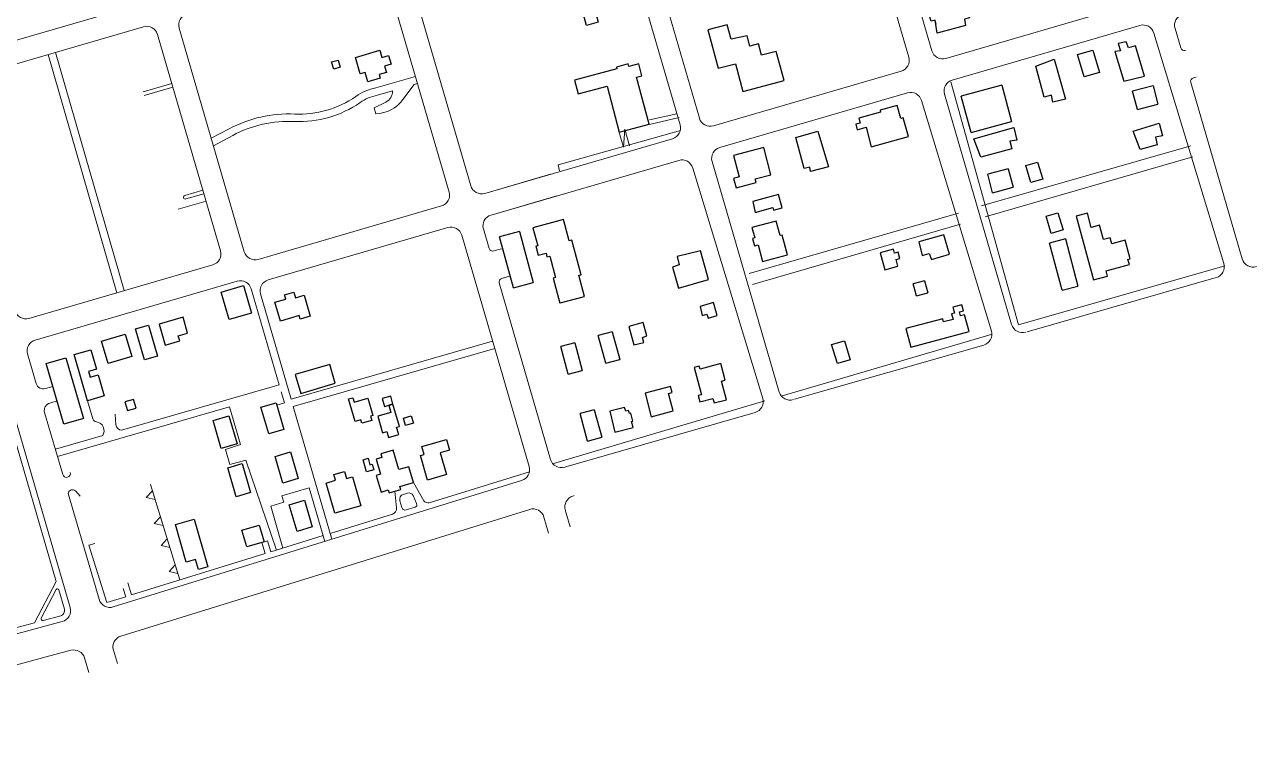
# Model space of a CAD drawing. Header units: feet. Extents: x 2817291 to 2825191, y 230718 to 237492.
# Drawn here: x 2823543 to 2825191, y 232453 to 233429 of the extents above; entities that cross this region are included whole.
import ezdxf

# ---------------------------------------------------------------- set-up
doc = ezdxf.new("R2010")
doc.units = ezdxf.units.FT
doc.layers.add('63', color=7, linetype='Continuous', lineweight=13)

msp = doc.modelspace()

# ---------------------------------------------------------------- linework, layer by layer
at = {"layer": '63'}
for p, q in [((2824725.851, 233385.465), (2824638.688, 233684.579)), ((2824669.552, 233693.27), (2824756.715, 233394.156)), ((2824358.656, 233603.01), (2824445.819, 233303.896)), ((2824419.97, 233295.204), (2824332.807, 233594.319)), ((2824110.991, 233205.201), (2824023.828, 233504.315)), ((2824052.775, 233512.75), (2824139.938, 233213.636)), ((2824052.775, 233512.75), (2824139.938, 233213.636)), ((2823447.683, 233383.53), (2823693.729, 233455.229)), ((2824775.406, 233383.901), (2825026.492, 233457.034)), ((2823702.164, 233426.283), (2823456.118, 233354.584)), ((2823805.206, 233126.562), (2823720.855, 233416.027)), ((2823749.801, 233424.462), (2823836.964, 233125.348)), ((2825034.927, 233428.087), (2824783.841, 233354.954)), ((2825147.312, 233109.48), (2825053.618, 233417.832)), ((2825081.974, 233424.016), (2825089.531, 233398.084)), ((2823574.752, 233389.155), (2823666.675, 233070.491)), ((2823584.401, 233391.966), (2823676.324, 233073.303)), ((2824464.51, 233293.641), (2824715.596, 233366.774)), ((2823701.696, 233339.261), (2823739.987, 233350.419)), ((2824012.76, 233344.465), (2824065.939, 233359.805)), ((2824064.385, 233348.897), (2824068.751, 233350.156)), ((2825103.027, 233351.77), (2825171.825, 233115.679)), ((2825110.034, 233359.046), (2825106.446, 233358)), ((2823703.089, 233334.432), (2823741.38, 233345.59)), ((2824015.137, 233334.691), (2824035.416, 233340.54)), ((2824049.251, 233328.841), (2824064.385, 233348.897)), ((2824724.031, 233337.827), (2824472.945, 233264.694)), ((2824773.586, 233336.263), (2824863.437, 233027.926)), ((2824026.205, 233325.332), (2824010.625, 233317.699)), ((2824010.625, 233317.699), (2824012.853, 233309.974)), ((2824836.416, 233019.22), (2824742.722, 233327.572)), ((2824379.172, 233301.815), (2824415.663, 233309.747)), ((2824379.172, 233295.469), (2824418.836, 233304.988)), ((2823792.759, 233277.044), (2823816.735, 233289.786)), ((2823795.631, 233267.189), (2823821.451, 233280.912)), ((2824158.629, 233203.38), (2824409.714, 233276.514)), ((2824823.002, 233186.519), (2825103.29, 233266.95)), ((2824827.876, 233171.895), (2825105.727, 233252.326)), ((2824418.149, 233247.567), (2824167.064, 233174.434)), ((2824530.535, 232928.96), (2824436.84, 233237.312)), ((2824462.69, 233246.003), (2824552.541, 232937.666)), ((2824158.629, 233203.38), (2824246.738, 233229.056)), ((2823781.564, 233207.692), (2823757.465, 233200.74)), ((2823758.858, 233195.912), (2823782.951, 233202.933)), ((2823748.479, 233182.262), (2823785.805, 233193.139)), ((2823855.655, 233115.092), (2824100.736, 233186.51)), ((2824255.173, 233200.109), (2824167.064, 233174.434)), ((2824512.106, 233096.259), (2824792.394, 233176.69)), ((2824109.171, 233157.563), (2823868.915, 233087.552)), ((2824156.808, 233155.743), (2824164.365, 233129.811)), ((2824156.808, 233155.743), (2824164.365, 233129.811)), ((2824516.98, 233081.635), (2824794.831, 233162.066)), ((2824217.995, 232838), (2824127.862, 233147.308)), ((2823604.022, 232649.451), (2823464.354, 233128.743)), ((2824181.066, 233129.315), (2824170.595, 233126.393)), ((2824174.283, 233127.467), (2824170.595, 233126.393)), ((2823548.905, 233036.172), (2823794.95, 233107.871)), ((2823827.508, 233085.954), (2823557.34, 233007.226)), ((2824191.751, 233092.65), (2824181.28, 233089.727)), ((2824184.868, 233090.773), (2824181.28, 233089.727)), ((2824884.049, 233018.263), (2825137.056, 233090.789)), ((2823585.509, 232684.244), (2823470.28, 233079.671)), ((2823883.59, 232947.382), (2823846.198, 233075.698)), ((2824177.861, 233083.497), (2824246.659, 232847.406)), ((2824177.861, 233083.497), (2824246.659, 232847.406)), ((2823858.659, 233068.861), (2823899.714, 232927.975)), ((2823899.714, 232927.975), (2824169.129, 233005.691)), ((2824555.28, 232932.146), (2824836.102, 233014.647)), ((2823547.084, 232988.535), (2823558.605, 232949.002)), ((2823902.499, 232918.319), (2824171.915, 232996.035)), ((2824573.153, 232928.003), (2824826.16, 233000.529)), ((2823571.039, 232942.157), (2823581.026, 232945.038)), ((2823672.668, 232886.539), (2823883.59, 232947.382)), ((2823890.612, 232923.287), (2823886.402, 232937.733)), ((2823586.65, 232925.74), (2823576.715, 232922.874)), ((2823634.422, 232901.656), (2823627.373, 232926.092)), ((2823880.302, 232920.283), (2823890.612, 232923.287)), ((2824249.073, 232841.711), (2824533.068, 232925.799)), ((2823569.851, 232910.406), (2823594.089, 232827.232)), ((2823587.051, 232851.382), (2823817.358, 232917.816)), ((2823664.33, 232908.192), (2823665.333, 232893.837)), ((2823817.358, 232917.816), (2823831.843, 232867.601)), ((2823902.525, 232918.326), (2823954.255, 232740.807)), ((2824267.272, 232837.743), (2824520.279, 232910.269)), ((2823584.24, 232861.031), (2823647.562, 232879.297)), ((2823831.843, 232867.601), (2823811.888, 232860.801)), ((2823811.888, 232860.801), (2823817.738, 232840.522)), ((2823817.738, 232840.522), (2823838.982, 232846.651)), ((2823838.982, 232846.651), (2823880.016, 232726.233)), ((2824084.392, 232789.525), (2824218.34, 232831.006)), ((2824265.592, 232837.223), (2824267.272, 232837.743)), ((2824265.592, 232837.223), (2824267.272, 232837.743)), ((2823661.645, 232650.19), (2824207.982, 232819.382)), ((2823711.369, 232814.023), (2823750.935, 232686.259)), ((2823923.769, 232809.502), (2823887.283, 232798.87)), ((2823944.654, 232737.834), (2823923.769, 232809.502)), ((2824063.363, 232816.561), (2824077.296, 232792.314)), ((2823601.399, 232802.145), (2823642.712, 232660.374)), ((2823617.534, 232798.461), (2823611.443, 232805.072)), ((2823714.06, 232805.331), (2823705.907, 232796.524)), ((2823705.907, 232796.524), (2823717.611, 232793.866)), ((2823717.611, 232793.866), (2823714.06, 232805.331)), ((2823889.79, 232790.179), (2823872.408, 232785.165)), ((2823887.283, 232798.87), (2823889.79, 232790.179)), ((2824040.646, 232782.55), (2824038.213, 232805.045)), ((2824045.053, 232792.296), (2824047.649, 232783.295)), ((2824055.487, 232802.413), (2824049.722, 232800.75)), ((2824067.551, 232788.378), (2824062.689, 232799.092)), ((2824278.416, 232799.11), (2824276.358, 232798.472)), ((2824218.747, 232780.632), (2823671.884, 232611.277)), ((2823872.408, 232785.165), (2823888.638, 232728.903)), ((2823952.006, 232748.527), (2824035.224, 232774.299)), ((2824053.712, 232780.024), (2824065.428, 232783.652)), ((2824266.344, 232779.854), (2824272.891, 232757.388)), ((2823724.773, 232770.739), (2823716.619, 232761.932)), ((2823716.619, 232761.932), (2823728.323, 232759.274)), ((2823728.323, 232759.274), (2823724.773, 232770.739)), ((2824243.921, 232749.031), (2824237.68, 232770.448)), ((2823733.985, 232741.124), (2823725.831, 232732.317)), ((2823737.536, 232729.659), (2823733.985, 232741.124)), ((2823872.599, 232723.936), (2823942.404, 232745.554)), ((2823636.988, 232735.035), (2823629.16, 232732.776)), ((2823629.16, 232732.776), (2823652.961, 232655.918)), ((2823725.831, 232732.317), (2823737.536, 232729.659)), ((2823860.308, 232736.453), (2823864.92, 232721.558)), ((2823863.466, 232737.374), (2823868.033, 232738.682)), ((2823868.033, 232738.682), (2823872.646, 232723.787)), ((2823686.246, 232666.226), (2823864.92, 232721.558)), ((2823744.689, 232706.429), (2823736.535, 232697.621)), ((2823736.535, 232697.621), (2823748.239, 232694.964)), ((2823748.239, 232694.964), (2823744.689, 232706.429)), ((2823556.466, 232629.062), (2823585.509, 232684.244)), ((2823675.138, 232674.914), (2823678.566, 232663.847)), ((2823681.286, 232682.243), (2823686.246, 232666.226)), ((2823585.55, 232673.533), (2823565.402, 232635.253)), ((2823596.303, 232647.201), (2823588.723, 232673.214)), ((2823652.961, 232655.918), (2823678.566, 232663.847)), ((2823361.843, 232576.788), (2823556.466, 232629.062)), ((2823376.805, 232572.481), (2823593.46, 232630.674)), ((2823567.897, 232632.133), (2823591.374, 232638.439)), ((2823604.969, 232592.14), (2823086.86, 232452.978)), ((2823661.943, 232592.417), (2823667.525, 232574.395)), ((2823629.123, 232562.502), (2823623.323, 232581.899))]:
    msp.add_line(p, q, dxfattribs=at)
at = {"layer": '63', "lineweight": 25}
for p, q in [((2823985.551, 233385.339), (2824018.357, 233394.898)), ((2823992.018, 233363.146), (2823985.551, 233385.339)), ((2824018.357, 233394.898), (2824021.169, 233385.25)), ((2824021.169, 233385.25), (2824029.853, 233387.78)), ((2824029.853, 233387.78), (2824033.227, 233376.201)), ((2824951.682, 233389.007), (2824971.961, 233394.856)), ((2824960.627, 233359.36), (2824951.682, 233389.007)), ((2824971.961, 233394.856), (2824980.905, 233365.21)), ((2823953.831, 233379.236), (2823962.515, 233381.766)), ((2823956.643, 233369.587), (2823953.831, 233379.236)), ((2823965.327, 233372.117), (2823956.643, 233369.587)), ((2823962.515, 233381.766), (2823965.327, 233372.117)), ((2824033.227, 233376.201), (2824024.543, 233373.671)), ((2824024.543, 233373.671), (2824027.074, 233364.987)), ((2823998.772, 233365.114), (2823992.018, 233363.146)), ((2824002.428, 233352.571), (2823998.772, 233365.114)), ((2824018.831, 233357.351), (2824002.428, 233352.571)), ((2824027.074, 233364.987), (2824017.425, 233362.175)), ((2824017.425, 233362.175), (2824018.831, 233357.351)), ((2824980.905, 233365.21), (2824960.627, 233359.36)), ((2824850.293, 233348.108), (2824796.025, 233333.567)), ((2824809.075, 233284.865), (2824796.025, 233333.567)), ((2824850.293, 233348.108), (2824863.342, 233299.406)), ((2825052.499, 233347.316), (2825025.09, 233339.972)), ((2825031.681, 233315.374), (2825025.09, 233339.972)), ((2825052.499, 233347.316), (2825059.09, 233322.718)), ((2825031.681, 233315.374), (2825059.09, 233322.718)), ((2824809.075, 233284.865), (2824863.342, 233299.406)), ((2824858.808, 233236.212), (2824831.399, 233228.867)), ((2824858.808, 233236.212), (2824865.399, 233211.614)), ((2824882.364, 233240.788), (2824898.055, 233245.315)), ((2824889.285, 233217.848), (2824882.364, 233240.788)), ((2824898.055, 233245.315), (2824904.976, 233222.375)), ((2824837.99, 233204.27), (2824831.399, 233228.867)), ((2824904.976, 233222.375), (2824889.285, 233217.848)), ((2824837.99, 233204.27), (2824865.399, 233211.614)), ((2824909.554, 233172.813), (2824925.245, 233177.339)), ((2824916.475, 233149.873), (2824909.554, 233172.813)), ((2824925.245, 233177.339), (2824932.166, 233154.399)), ((2824204.961, 233152.517), (2824178.545, 233145.439)), ((2824204.961, 233152.517), (2824223.314, 233084.023)), ((2824932.166, 233154.399), (2824916.475, 233149.873)), ((2824196.897, 233076.945), (2824178.545, 233145.439)), ((2824935.269, 233142.499), (2824914.258, 233136.869)), ((2824931.147, 233073.836), (2824914.258, 233136.869)), ((2824935.269, 233142.499), (2824952.158, 233079.466)), ((2824746.924, 233086.278), (2824731.72, 233082.204)), ((2824746.924, 233086.278), (2824751.183, 233070.382)), ((2823805.939, 233071.294), (2823835.851, 233080.01)), ((2823816.624, 233034.628), (2823805.939, 233071.294)), ((2823835.851, 233080.01), (2823846.535, 233043.345)), ((2823890.722, 233067.736), (2823903.265, 233071.391)), ((2823903.265, 233071.391), (2823905.514, 233063.672)), ((2824196.897, 233076.945), (2824223.314, 233084.023)), ((2824735.979, 233066.308), (2824731.72, 233082.204)), ((2824735.979, 233066.308), (2824751.183, 233070.382)), ((2824931.147, 233073.836), (2824952.158, 233079.466)), ((2823877.935, 233057.729), (2823892.409, 233061.947)), ((2823885.246, 233032.642), (2823877.935, 233057.729)), ((2823892.409, 233061.947), (2823890.722, 233067.736)), ((2823905.514, 233063.672), (2823917.093, 233067.046)), ((2823917.093, 233067.046), (2823925.247, 233039.065)), ((2823755.037, 233037.618), (2823723.196, 233028.34)), ((2823761.223, 233016.391), (2823755.037, 233037.618)), ((2823846.535, 233043.345), (2823816.624, 233034.628)), ((2823910.333, 233039.953), (2823885.246, 233032.642)), ((2823911.739, 233035.128), (2823910.333, 233039.953)), ((2823925.247, 233039.065), (2823911.739, 233035.128)), ((2823691.476, 233022.237), (2823708.844, 233027.298)), ((2823703.566, 232980.747), (2823691.476, 233022.237)), ((2823708.844, 233027.298), (2823720.934, 232985.808)), ((2823723.196, 233028.34), (2823731.35, 233000.358)), ((2823646.005, 233005.846), (2823677.846, 233015.125)), ((2823654.721, 232975.934), (2823646.005, 233005.846)), ((2823677.846, 233015.125), (2823686.563, 232985.213)), ((2823731.35, 233000.358), (2823750.647, 233005.981)), ((2823748.679, 233012.736), (2823761.223, 233016.391)), ((2823750.647, 233005.981), (2823748.679, 233012.736)), ((2824279.223, 233003.516), (2824260.46, 232998.488)), ((2824279.223, 233003.516), (2824289.126, 232966.558)), ((2824329.258, 233018.232), (2824310.495, 233013.204)), ((2824320.397, 232976.246), (2824310.495, 233013.204)), ((2824329.258, 233018.232), (2824339.161, 232981.274)), ((2824622.652, 233001.208), (2824639.951, 233006.198)), ((2824639.951, 233006.198), (2824647.582, 232980.907)), ((2823609.378, 232987.845), (2823631.57, 232994.312)), ((2823627.373, 232926.092), (2823609.378, 232987.845)), ((2823631.57, 232994.312), (2823639.162, 232968.26)), ((2824270.363, 232961.53), (2824260.46, 232998.488)), ((2824630.283, 232975.916), (2824622.652, 233001.208)), ((2823572.029, 232975.914), (2823598.081, 232983.506)), ((2823595.647, 232894.864), (2823572.029, 232975.914)), ((2823598.081, 232983.506), (2823621.699, 232902.456)), ((2823686.563, 232985.213), (2823654.721, 232975.934)), ((2823720.934, 232985.808), (2823703.566, 232980.747)), ((2823951.402, 232974.456), (2823905.088, 232960.959)), ((2823958.713, 232949.369), (2823951.402, 232974.456)), ((2824320.397, 232976.246), (2824339.161, 232981.274)), ((2824647.582, 232980.907), (2824630.283, 232975.916)), ((2823639.162, 232968.26), (2823628.548, 232965.167)), ((2823628.548, 232965.167), (2823630.798, 232957.448)), ((2823630.798, 232957.448), (2823641.411, 232960.541)), ((2823641.411, 232960.541), (2823649.565, 232932.559)), ((2823905.088, 232960.959), (2823912.398, 232935.872)), ((2824270.363, 232961.53), (2824289.126, 232966.558)), ((2823912.398, 232935.872), (2823958.713, 232949.369)), ((2823649.565, 232932.559), (2823627.373, 232926.092)), ((2823688.992, 232927.857), (2823677.404, 232924.515)), ((2823677.404, 232924.515), (2823680.746, 232912.927)), ((2823692.334, 232916.27), (2823688.992, 232927.857)), ((2823859.208, 232917.232), (2823879.471, 232923.137)), ((2823879.471, 232923.137), (2823889.874, 232887.436)), ((2823976.356, 232928.34), (2823982.145, 232930.027)), ((2823985.072, 232898.428), (2823976.356, 232928.34)), ((2823982.145, 232930.027), (2823983.832, 232924.237)), ((2823983.832, 232924.237), (2824002.165, 232929.58)), ((2824002.165, 232929.58), (2824008.913, 232906.422)), ((2824032.798, 232932.225), (2824021.22, 232928.851)), ((2824021.22, 232928.851), (2824024.312, 232918.238)), ((2824024.312, 232918.238), (2824035.891, 232921.612)), ((2824035.891, 232921.612), (2824030.102, 232919.925)), ((2824035.891, 232921.612), (2824032.798, 232932.225)), ((2824044.607, 232891.7), (2824035.891, 232921.612)), ((2823680.746, 232912.927), (2823692.334, 232916.27)), ((2823795.245, 232899.64), (2823816.472, 232905.826)), ((2823816.472, 232905.826), (2823827.438, 232868.195)), ((2823869.611, 232881.532), (2823859.208, 232917.232)), ((2824008.913, 232906.422), (2824006.018, 232905.579)), ((2824006.018, 232905.579), (2824007.705, 232899.79)), ((2824032.914, 232910.276), (2824015.546, 232905.215)), ((2824015.546, 232905.215), (2824022.013, 232883.022)), ((2824030.102, 232919.925), (2824032.914, 232910.276)), ((2824049.796, 232902.634), (2824060.41, 232905.726)), ((2824060.41, 232905.726), (2824063.221, 232896.078)), ((2824305.124, 232914.042), (2824286.36, 232909.014)), ((2824296.263, 232872.056), (2824286.36, 232909.014)), ((2824305.124, 232914.042), (2824315.026, 232877.084)), ((2823621.699, 232902.456), (2823595.647, 232894.864)), ((2823806.21, 232862.009), (2823795.245, 232899.64)), ((2823992.791, 232900.677), (2823985.072, 232898.428)), ((2823994.197, 232895.853), (2823992.791, 232900.677)), ((2824007.705, 232899.79), (2823994.197, 232895.853)), ((2824040.748, 232890.576), (2824044.607, 232891.7)), ((2824043.56, 232880.927), (2824040.748, 232890.576)), ((2824052.608, 232892.985), (2824049.796, 232902.634)), ((2824063.221, 232896.078), (2824052.608, 232892.985)), ((2823889.874, 232887.436), (2823869.611, 232881.532)), ((2824022.013, 232883.022), (2824027.802, 232884.709)), ((2824027.802, 232884.709), (2824030.051, 232876.99)), ((2824030.051, 232876.99), (2824043.56, 232880.927)), ((2824074.43, 232864.799), (2824107.236, 232874.359)), ((2824107.236, 232874.359), (2824111.453, 232859.885)), ((2824296.263, 232872.056), (2824315.026, 232877.084)), ((2823827.438, 232868.195), (2823806.21, 232862.009)), ((2823878.328, 232851.62), (2823898.59, 232857.525)), ((2823898.59, 232857.525), (2823908.994, 232821.824)), ((2824036.077, 232859.904), (2824019.674, 232855.124)), ((2824043.669, 232833.852), (2824036.077, 232859.904)), ((2824077.523, 232854.185), (2824074.43, 232864.799)), ((2824111.453, 232859.885), (2824098.91, 232856.23)), ((2824098.91, 232856.23), (2824107.345, 232827.284)), ((2823814.767, 232836.239), (2823834.065, 232841.862)), ((2823834.065, 232841.862), (2823845.311, 232803.267)), ((2823888.731, 232815.92), (2823878.328, 232851.62)), ((2823995.833, 232847.13), (2824002.587, 232849.098)), ((2824000.613, 232830.726), (2823995.833, 232847.13)), ((2824002.587, 232849.098), (2824005.118, 232840.414)), ((2824005.118, 232840.414), (2824008.013, 232841.257)), ((2824008.013, 232841.257), (2824010.262, 232833.538)), ((2824021.08, 232850.299), (2824013.361, 232848.05)), ((2824013.361, 232848.05), (2824019.266, 232827.787)), ((2824019.674, 232855.124), (2824021.08, 232850.299)), ((2824072.698, 232852.779), (2824077.523, 232854.185)), ((2824082.258, 232819.973), (2824072.698, 232852.779)), ((2823826.014, 232797.643), (2823814.767, 232836.239)), ((2823956.593, 232827.32), (2823971.066, 232831.538)), ((2823958.842, 232819.601), (2823956.593, 232827.32)), ((2823971.066, 232831.538), (2823973.878, 232821.889)), ((2823973.878, 232821.889), (2823981.597, 232824.138)), ((2823981.597, 232824.138), (2823992.843, 232785.543)), ((2824010.262, 232833.538), (2824000.613, 232830.726)), ((2824019.266, 232827.787), (2824013.476, 232826.1)), ((2824013.476, 232826.1), (2824019.943, 232803.908)), ((2824057.177, 232837.788), (2824043.669, 232833.852)), ((2824063.363, 232816.561), (2824057.177, 232837.788)), ((2824107.345, 232827.284), (2824082.258, 232819.973)), ((2823908.994, 232821.824), (2823888.731, 232815.92)), ((2823946.299, 232815.946), (2823958.842, 232819.601)), ((2823958.108, 232775.421), (2823946.299, 232815.946)), ((2824019.943, 232803.908), (2824029.592, 232806.72)), ((2824029.592, 232806.72), (2824030.717, 232802.86)), ((2824030.717, 232802.86), (2824046.155, 232807.359)), ((2824045.03, 232811.218), (2824063.363, 232816.561)), ((2824046.155, 232807.359), (2824045.03, 232811.218)), ((2823845.311, 232803.267), (2823826.014, 232797.643)), ((2823897.166, 232786.973), (2823917.429, 232792.878)), ((2823917.429, 232792.878), (2823927.832, 232757.177)), ((2823907.57, 232751.272), (2823897.166, 232786.973)), ((2823992.843, 232785.543), (2823958.108, 232775.421)), ((2823744.759, 232760.357), (2823769.846, 232767.667)), ((2823759.38, 232710.183), (2823744.759, 232760.357)), ((2823769.846, 232767.667), (2823788.403, 232703.985)), ((2823833.842, 232752.818), (2823856.999, 232759.566)), ((2823856.999, 232759.566), (2823863.466, 232737.374)), ((2823927.832, 232757.177), (2823907.57, 232751.272)), ((2823840.309, 232730.625), (2823833.842, 232752.818)), ((2823863.466, 232737.374), (2823840.309, 232730.625)), ((2823771.924, 232713.838), (2823759.38, 232710.183)), ((2823775.86, 232700.33), (2823771.924, 232713.838)), ((2823788.403, 232703.985), (2823775.86, 232700.33))]:
    msp.add_line(p, q, dxfattribs=at)
for points in [[(2824762.28, 233429.867), (2824760.893, 233435.044), (2824755.716, 233433.657), (2824748.502, 233456.633), (2824751.953, 233457.558), (2824750.566, 233462.735), (2824799.748, 233475.913), (2824801.366, 233469.873), (2824806.543, 233471.26), (2824812.123, 233451.813), (2824803.495, 233449.501), (2824807.209, 233438.207), (2824800.307, 233436.357), (2824801.663, 233428.039), (2824763.698, 233417.866), (2824760.893, 233435.044)], [(2824259.663, 233056.871), (2824291.958, 233065.524), (2824284.391, 233093.762), (2824287.413, 233094.572), (2824274.989, 233140.941), (2824271.362, 233139.97), (2824263.751, 233168.375), (2824222.995, 233157.455), (2824229.472, 233133.28), (2824227.055, 233132.632), (2824230.294, 233120.544), (2824240.568, 233123.297), (2824241.864, 233118.462), (2824245.49, 233119.434), (2824253.12, 233090.957), (2824250.16, 233090.163), (2824259.188, 233056.468)]]:
    msp.add_lwpolyline(points, dxfattribs=at)
for points in [[(2824298.872, 233463.295), (2824304.646, 233441.747), (2824307.709, 233442.568), (2824310.445, 233432.356), (2824294.617, 233428.115), (2824286.272, 233459.261)], [(2824503.921, 233339.587), (2824558.928, 233354.326), (2824548.468, 233393.364), (2824528.949, 233388.134), (2824524.908, 233403.216), (2824513.374, 233400.126), (2824509.57, 233414.321), (2824488.039, 233409.503), (2824482.809, 233429.022), (2824457.08, 233422.128), (2824470.869, 233370.669), (2824493.936, 233376.85)], [(2825041.167, 233360.334), (2825028.913, 233400.925), (2825019.722, 233397.861), (2825016.659, 233406.286), (2825005.937, 233403.989), (2825009, 233394.032), (2825001.341, 233393.266), (2825013.595, 233353.441)], [(2824920.319, 233382.993), (2824935.594, 233329.531), (2824918.622, 233325.288), (2824916.925, 233334.622), (2824906.741, 233332.076), (2824895.709, 233373.658)], [(2824338.644, 233285.439), (2824378.473, 233296.111), (2824361.657, 233358.872), (2824368.898, 233360.813), (2824364.694, 233376.503), (2824351.418, 233372.946), (2824350.448, 233376.567), (2824334.757, 233372.362), (2824335.404, 233369.948), (2824278.678, 233354.749), (2824283.529, 233336.644), (2824322.151, 233346.993)], [(2824675.349, 233265.858), (2824725.383, 233279.397), (2824718.437, 233304.615), (2824715.026, 233303.701), (2824710.455, 233320.758), (2824687.424, 233314.734), (2824688.186, 233311.891), (2824658.908, 233303.767), (2824660.584, 233297.513), (2824654.898, 233295.989), (2824656.879, 233288.598), (2824668.819, 233291.797)], [(2824604.32, 233286.802), (2824618.218, 233238.846), (2824594.363, 233232.538), (2824593.354, 233238.431), (2824585.924, 233236.574), (2824574.892, 233278.156)], [(2824812.675, 233276.415), (2824866.138, 233291.69), (2824870.381, 233274.717), (2824861.046, 233273.02), (2824863.592, 233262.837), (2824822.01, 233251.805)], [(2825026.121, 233286.758), (2825060.778, 233297.331), (2825065.021, 233280.359), (2825055.686, 233278.662), (2825058.232, 233268.478), (2825035.456, 233262.148)], [(2824494.928, 233210.945), (2824521.652, 233218.106), (2824520.433, 233222.654), (2824541.471, 233228.291), (2824531.72, 233264.681), (2824491.35, 233253.864), (2824498.968, 233225.435), (2824491.576, 233223.454)], [(2824520.175, 233178.005), (2824544.171, 233184.434), (2824545.085, 233181.023), (2824556.457, 233184.07), (2824551.734, 233201.696), (2824517.05, 233192.403)], [(2824972.693, 233087.603), (2824991.718, 233092.701), (2824989.84, 233099.711), (2825020.884, 233108.106), (2825019.005, 233115.115), (2825022.011, 233115.998), (2825015.302, 233140.954), (2824997.276, 233136.047), (2824995.129, 233144.058), (2824986.117, 233141.643), (2824981.019, 233160.668), (2824970.004, 233157.717), (2824964.906, 233176.743), (2824949.886, 233172.718)], [(2824530.145, 233112.44), (2824563.459, 233121.367), (2824556.422, 233147.629), (2824553.657, 233146.889), (2824548.472, 233166.24), (2824515.99, 233157.536), (2824519.693, 233143.714), (2824516.929, 233142.973), (2824519.521, 233133.298), (2824524.359, 233134.594)], [(2824772.682, 233147.867), (2824739.393, 233138.494), (2824743.516, 233120.298), (2824753.137, 233122.807), (2824756.024, 233114.78), (2824780.344, 233121.887)], [(2824457.87, 233088.376), (2824447.181, 233126.337), (2824415.846, 233118.799), (2824418.707, 233107.828), (2824409.553, 233104.536), (2824417.658, 233076.802)], [(2824693.754, 233101.145), (2824711.395, 233105.872), (2824708.919, 233115.113), (2824713.96, 233116.463), (2824711.709, 233124.864), (2824706.668, 233123.513), (2824705.318, 233128.554), (2824687.677, 233123.827)], [(2824464.586, 233057.222), (2824446.648, 233052.115), (2824449.383, 233040.043), (2824455.766, 233041.708), (2824457.681, 233036.382), (2824469.669, 233039.986)], [(2824728.755, 232997.648), (2824806.541, 233018.49), (2824800.484, 233041.094), (2824795.165, 233039.669), (2824793.74, 233044.988), (2824799.059, 233046.413), (2824796.921, 233054.391), (2824784.954, 233051.184), (2824787.092, 233043.206), (2824783.103, 233042.138), (2824785.062, 233034.824), (2824772.431, 233031.44), (2824771.362, 233035.429), (2824721.851, 233022.749)], [(2824351.288, 233025.137), (2824358.178, 233000.666), (2824371.555, 233003.697), (2824369.71, 233010.77), (2824375.611, 233012.892), (2824370.386, 233030.769)], [(2824465.397, 232922.987), (2824481.984, 232927.431), (2824475.317, 232952.312), (2824480.155, 232953.608), (2824474.229, 232975.724), (2824446.584, 232968.316), (2824445.473, 232972.463), (2824438.562, 232970.611), (2824448.377, 232933.982), (2824444.23, 232932.871), (2824446.452, 232924.577), (2824463.73, 232929.207)], [(2824381.447, 232904.671), (2824410.697, 232912.508), (2824404.509, 232935.6), (2824409.128, 232936.838), (2824406.928, 232945.048), (2824373.06, 232935.973)], [(2824332.759, 232883.829), (2824357.208, 232890.38), (2824355.075, 232898.341), (2824356.781, 232898.798), (2824353.886, 232909.601), (2824352.18, 232909.144), (2824351.114, 232913.124), (2824347.134, 232912.057), (2824345.763, 232917.175), (2824325.862, 232911.842)]]:
    msp.add_lwpolyline(points, close=True, dxfattribs=at)
at = {"layer": '63'}
for points in [[(2824782.159, 233352.585), (2824872.593, 233027.339), (2825148.655, 233106.667)], [(2824258.593, 233233.592), (2824257.006, 233241.525), (2824420.422, 233287.536)], [(2824337.921, 233285.949), (2824344.267, 233265.324), (2824345.854, 233289.122), (2824352.2, 233266.91)]]:
    msp.add_lwpolyline(points, dxfattribs=at)
for centre, radius, start, end in [((2823764.274, 233428.68), 15.075, 106.24637, 196.24637), ((2825096.448, 233428.234), 15.075, 106.24637, 196.24637), ((2823706.381, 233411.809), 15.075, 16.24637, 106.24637), ((2825039.144, 233413.614), 15.075, 16.24637, 106.24637), ((2824711.378, 233381.247), 15.075, 286.24637, 16.24637), ((2824771.189, 233398.374), 15.075, 196.24637, 286.24637), ((2825094.355, 233399.49), 5.025, 196.24637, 286.24637), ((2824788.059, 233340.481), 15.075, 106.24637, 196.24637), ((2825107.852, 233353.176), 5.025, 106.24637, 196.24637), ((2823910.475, 233441.878), 132.495, 267.37969, 304.80203), ((2824026.945, 233274.313), 71.572, 101.43164, 124.80203), ((2824026.945, 233274.313), 61.522, 101.06523, 124.80203), ((2824018.966, 233340.109), 16.456, 296.09884, 1.50166), ((2824728.248, 233323.354), 15.075, 16.24637, 106.24637), ((2823910.475, 233441.878), 142.546, 267.37969, 304.80203), ((2824011.327, 233357.459), 47.51, 271.84082, 322.96076), ((2823896.634, 233139.449), 170.251, 87.37969, 117.98914), ((2824460.293, 233308.114), 15.075, 196.24637, 286.24637), ((2823896.634, 233139.449), 160.201, 87.37969, 117.98914), ((2824405.497, 233290.987), 15.075, 286.24637, 16.24637), ((2824477.163, 233250.221), 15.075, 106.24637, 196.24637), ((2824422.367, 233233.094), 15.075, 16.24637, 106.24637), ((2824096.518, 233200.983), 15.075, 286.24637, 16.24637), ((2824154.411, 233217.854), 15.075, 196.24637, 286.24637), ((2824154.411, 233217.854), 15.075, 196.24637, 286.24637), ((2823758.161, 233198.326), 2.513, 106.09086, 286.09086), ((2824171.281, 233159.961), 15.075, 106.24637, 196.24637), ((2824171.281, 233159.961), 15.075, 106.24637, 196.24637), ((2824113.388, 233143.09), 15.075, 16.24637, 106.24637), ((2823790.733, 233122.344), 15.075, 286.24637, 16.24637), ((2823851.437, 233129.566), 15.075, 196.24637, 286.24637), ((2824169.189, 233131.217), 5.025, 196.24637, 286.24637), ((2824169.189, 233131.217), 5.025, 196.24637, 286.24637), ((2825132.839, 233105.263), 15.075, 286.24637, 16.24637), ((2825186.299, 233119.896), 15.075, 196.24637, 287.20687), ((2823831.725, 233071.481), 15.075, 16.24637, 106.24637), ((2823873.132, 233073.079), 15.075, 106.24637, 196.24637), ((2824182.685, 233084.903), 5.025, 106.24637, 196.24637), ((2824182.685, 233084.903), 5.025, 106.24637, 196.24637), ((2823544.687, 233050.645), 15.075, 196.24637, 286.24637), ((2824877.91, 233032.143), 15.075, 196.24637, 287.20687), ((2823561.558, 232992.752), 15.075, 106.24637, 196.24637), ((2824821.943, 233015.003), 15.075, 286.24637, 16.24637), ((2823568.253, 232951.813), 10.05, 196.24637, 286.09086), ((2824567.014, 232941.883), 15.075, 196.24637, 287.20687), ((2823579.5, 232913.218), 10.05, 106.09086, 196.24637), ((2824516.061, 232924.742), 15.075, 286.24637, 16.24637), ((2823639.616, 232903.154), 5.406, 196.09086, 264.45594), ((2823638.003, 232886.535), 11.292, 23.47574, 84.45594), ((2823636.625, 232885.936), 12.795, 328.73976, 23.47574), ((2823673.176, 232894.385), 7.862, 183.9961, 266.29483), ((2824261.132, 232851.623), 15.075, 196.24637, 287.20687), ((2824261.132, 232851.623), 15.075, 196.24637, 287.20687), ((2823599.141, 232828.719), 5.266, 196.40188, 16.09086), ((2824203.522, 232833.782), 15.075, 287.20687, 16.24637), ((2823607.148, 232801.115), 5.84, 42.65591, 169.83683), ((2824051.614, 232794.188), 6.829, 106.09086, 196.09086), ((2824057.167, 232796.587), 6.063, 24.40812, 106.09086), ((2824082.587, 232795.354), 6.102, 209.88241, 287.20687), ((2824280.817, 232784.072), 15.075, 107.20687, 196.24637), ((2824032.927, 232781.715), 7.764, 287.20687, 6.17284), ((2824052.285, 232784.632), 4.824, 196.09086, 287.20687), ((2824064.406, 232786.951), 3.453, 287.20687, 24.40812), ((2824223.207, 232766.231), 15.075, 16.24637, 107.20687), ((2823587.072, 232672.732), 1.72, 16.24637, 152.24135), ((2823657.185, 232664.591), 15.075, 196.24637, 287.20687), ((2823589.549, 232645.233), 7.035, 285.03456, 16.24637), ((2823589.549, 232645.233), 15.075, 285.03456, 16.24637), ((2823567.331, 232634.238), 2.18, 152.24135, 285.03456), ((2823676.344, 232596.877), 15.075, 107.20687, 197.20687), ((2823608.88, 232577.58), 15.075, 16.64784, 105.03456)]:
    msp.add_arc(centre, radius, start, end, dxfattribs=at)

doc.saveas('drawing.dxf')
